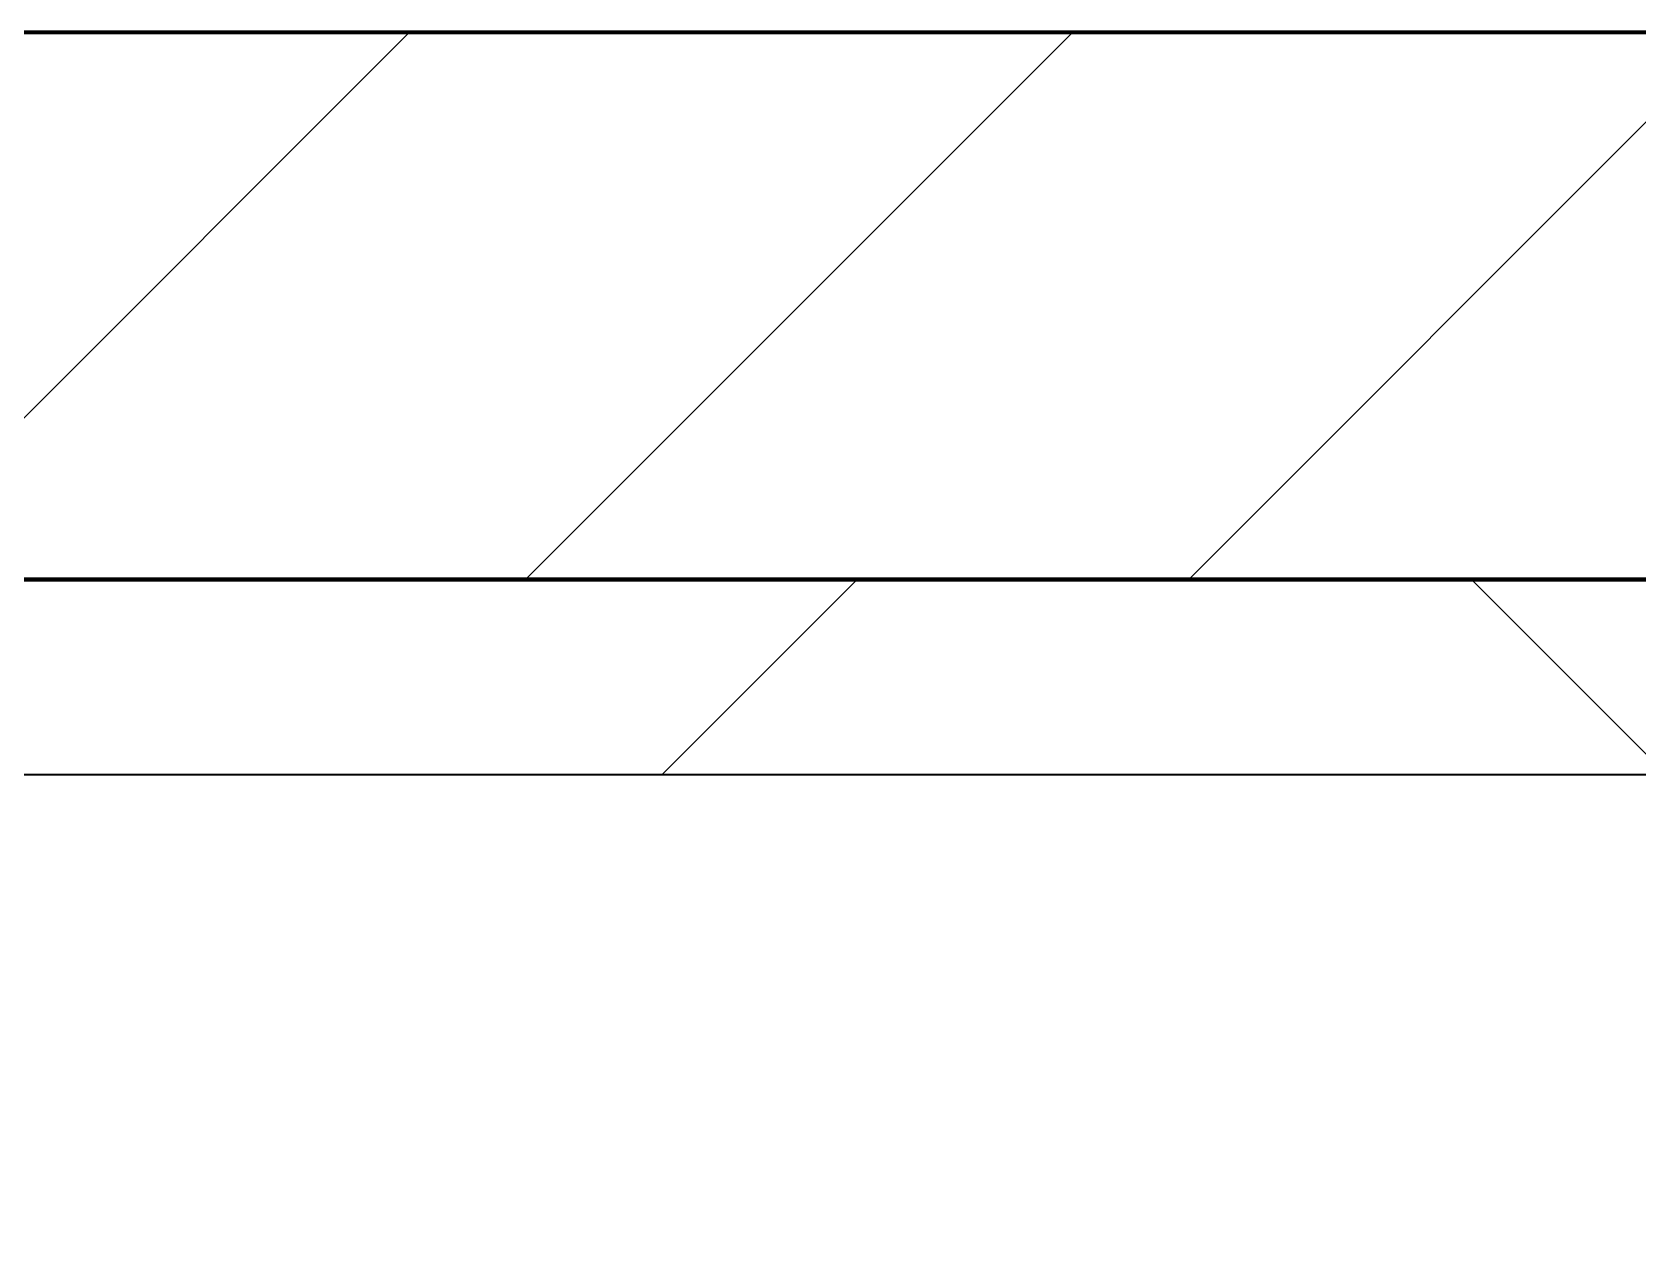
# Model space of a CAD drawing. Header units: millimetres. Extents: x -678720 to -601931, y -306 to 39239.
# Drawn here: x -648777.2 to -648366.2, y 8451.1 to 8759 of the extents above; entities that cross this region are included whole.
import ezdxf
from ezdxf.xclip import XClip

# ---------------------------------------------------------------- set-up
doc = ezdxf.new("R2010")
doc.units = ezdxf.units.MM
doc.header["$XCLIPFRAME"] = 0
for name, color, linetype, lineweight in [('A-GLAZ-CURT', 2, 'Continuous', 9), ('A-WALL', 5, 'Continuous', 35), ('A-WALL-FNSH', 2, 'Continuous', 35), ('A-WALL-PATT', 1, 'Continuous', 35)]:
    doc.layers.add(name, color=color, linetype=linetype, lineweight=lineweight)
doc.layers.add('A11_ALU.SOLID SHEET', color=2, linetype='Continuous')

# ---------------------------------------------------------------- blocks, each defined once
blk = doc.blocks.new('PPLS-PP19_Custom Tile Pattern - Custom Tile Pattern-V48-4234-01 ENLARGED MULTI-PURPOSE LEVEL - REFLECTED CEILING PLAN - SHEET 5')
at = {"layer": 'A-GLAZ-CURT'}
for p, q in [((-300, 0), (300, 0)), ((300, 0), (-300, 0)), ((230.06, 0), (300, 0)), ((-300, -50), (300, -50)), ((300, -50), (-300, -50))]:
    blk.add_line(p, q, dxfattribs=at)
for points, knots in [([(300, 0), (286.53, 0), (254.22, 0), (207.11, 0), (177.41, 0), (159.34, 0), (158.33, 0), (158.3, 0)], [-285.253232, -285.253232, -285.253232, -285.253232, -244.693688, -187.987675, -143.776725, -129.632772, -123.352749, -123.352749, -123.352749, -123.352749]), ([(171.51, 0), (176.48, 0), (193.23, 0), (201.73, 0), (208.81, 0), (213.9, 0), (241.96, 0), (266.73, 0), (281.71, 0), (291.71, 0), (296.52, 0), (297.86, 0), (298.09, 0)], [-7971.819559, -7971.819559, -7971.819559, -7971.819559, -7784.112253, -7606.717214, -7289.299508, -7042.621073, -6582.165592, -6068.460911, -5766.029927, -5566.724884, -5280.360606, -5199.253518, -5199.253518, -5199.253518, -5199.253518]), ([(300, 0), (288.22, 0), (262, 0), (230.43, 0), (219.94, 0), (219.02, 0)], [-12528.858583, -12528.858583, -12528.858583, -12528.858583, -11905.454923, -11162.864862, -10856.732305, -10856.732305, -10856.732305, -10856.732305]), ([(284.76, 0), (284.76, 0), (285.09, 0), (287.47, 0), (293.59, 0), (297.76, 0), (300, 0)], [-4110.630118, -4110.630118, -4110.630118, -4110.630118, -4053.389046, -3959.664717, -3862.421465, -3746.95702, -3746.95702, -3746.95702, -3746.95702]), ([(297.38, 0), (295.84, 0), (291.62, 0), (285.38, 0), (284.87, 0)], [-4803.172655, -4803.172655, -4803.172655, -4803.172655, -4358.271401, -4143.037883, -4143.037883, -4143.037883, -4143.037883])]:
    blk.add_open_spline(points, degree=3, knots=knots, dxfattribs=at)
blk = doc.blocks.new('PPLS-PP19_Custom Tile Pattern - Custom Tile Pattern-V49-4234-01 ENLARGED MULTI-PURPOSE LEVEL - REFLECTED CEILING PLAN - SHEET 5')
at = {"layer": 'A-GLAZ-CURT'}
for p, q in [((-300, 0), (300, 0)), ((300, 0), (-300, 0)), ((-293.07, 0), (-275.75, 0)), ((-275.75, 0), (-293.07, 0)), ((-222.32, 0), (-205, 0)), ((-205, 0), (-222.32, 0)), ((-300, -50), (300, -50)), ((300, -50), (-300, -50))]:
    blk.add_line(p, q, dxfattribs=at)
at = {"layer": 'A-GLAZ-CURT', "flags": 128}
for points in [[(-300, 0), (-291.56, 0), (-283.3, 0), (-275.2, 0), (-267.26, 0), (-259.45, 0), (-251.77, 0), (-244.2, 0), (-236.74, 0), (-229.36, 0), (-222.06, 0), (-214.83, 0), (-207.71, 0), (-200.76, 0), (-194.02, 0), (-187.54, 0), (-181.38, 0), (-175.58, 0), (-170.25, 0), (-165.64, 0), (-162.01, 0), (-159.53, 0), (-157.46, 0), (-154.52, 0), (-149.42, 0), (-141.84, 0), (-132.81, 0), (-126.08, 0)], [(-125.17, 0), (-128.55, 0), (-134.16, 0), (-140.03, 0), (-145.5, 0), (-150.63, 0), (-155.53, 0), (-160.27, 0), (-164.95, 0), (-169.65, 0), (-174.47, 0), (-179.49, 0), (-184.81, 0), (-190.44, 0), (-196.37, 0), (-202.58, 0), (-209.04, 0), (-215.73, 0), (-222.63, 0), (-229.72, 0), (-236.97, 0), (-244.39, 0), (-251.96, 0), (-259.67, 0), (-267.51, 0), (-275.48, 0), (-283.55, 0), (-291.73, 0), (-300, 0)]]:
    blk.add_lwpolyline(points, dxfattribs=at)
at = {"layer": 'A-GLAZ-CURT'}
for points, knots in [([(-300, 0), (-284.65, 0), (-236.57, 0), (-195.4, 0), (-169.94, 0), (-166.92, 0)], [-5323.127839, -5323.127839, -5323.127839, -5323.127839, -4502.809032, -2700.551212, -2451.719167, -2451.719167, -2451.719167, -2451.719167]), ([(-167.37, 0), (-181.88, 0), (-217.06, 0), (-262.56, 0), (-294.48, 0), (-300, 0)], [-16248.745155, -16248.745155, -16248.745155, -16248.745155, -15131.813646, -13729.592194, -13439.944408, -13439.944408, -13439.944408, -13439.944408]), ([(-166.95, 0), (-168.65, 0), (-175.67, 0), (-185.59, 0), (-209.77, 0), (-232.01, 0), (-255.22, 0), (-262.59, 0), (-264.9, 0), (-265.4, 0)], [-2117.690943, -2117.690943, -2117.690943, -2117.690943, -2029.680487, -1755.085331, -1400.429864, -858.079193, -543.655514, -208.940337, 0, 0, 0, 0]), ([(-258.6, 0), (-257.91, 0), (-254.26, 0), (-241.25, 0), (-225.99, 0), (-213.1, 0), (-200.2, 0), (-185.91, 0), (-174.72, 0), (-166.94, 0)], [-5722.54675, -5722.54675, -5722.54675, -5722.54675, -5657.471696, -5413.335975, -5017.494783, -4832.723979, -4666.091899, -4349.945572, -4007.574656, -4007.574656, -4007.574656, -4007.574656]), ([(-133.82, 0), (-135.51, 0), (-137.8, 0), (-149.31, 0), (-162.01, 0), (-177.91, 0), (-199.46, 0), (-216.65, 0), (-231.26, 0), (-233.46, 0), (-234, 0)], [-2731.647847, -2731.647847, -2731.647847, -2731.647847, -2418.507304, -2308.929706, -2113.765672, -1763.376603, -1422.553702, -978.033455, -846.069444, -682.911962, -682.911962, -682.911962, -682.911962]), ([(-233.49, 0), (-233.44, 0), (-232.38, 0), (-230.74, 0), (-225.3, 0), (-223.63, 0)], [-455.274641, -455.274641, -455.274641, -455.274641, -440.605512, -119.536984, 0, 0, 0, 0]), ([(-223.63, 0), (-219.39, 0), (-206.17, 0), (-188.58, 0), (-169.02, 0), (-152.12, 0), (-136.84, 0), (-127.33, 0), (-124.19, 0), (-123.43, 0), (-123.28, 0)], [-5463.295695, -5463.295695, -5463.295695, -5463.295695, -5161.076232, -4739.070012, -4465.409639, -4149.119819, -3839.893365, -3647.167523, -3488.92562, -3439.852845, -3439.852845, -3439.852845, -3439.852845]), ([(-101.94, 0), (-111.77, 0), (-132.06, 0), (-155.56, 0), (-166.92, 0)], [-18185.849118, -18185.849118, -18185.849118, -18185.849118, -17136.203329, -16260.302583, -16260.302583, -16260.302583, -16260.302583]), ([(-137.88, 0), (-140.56, 0), (-147.66, 0), (-147.69, 0), (-157.53, 0), (-164.33, 0), (-166.51, 0)], [-3187.727384, -3187.727384, -3187.727384, -3187.727384, -2919.378265, -2477.344047, -2237.412286, -2125.15159, -2125.15159, -2125.15159, -2125.15159]), ([(-166.48, 0), (-149.06, 0), (-128.1, 0), (-112.37, 0), (-104.29, 0), (-101.31, 0)], [-2439.766926, -2439.766926, -2439.766926, -2439.766926, -1002.059161, -460.363443, -221.796993, -221.796993, -221.796993, -221.796993]), ([(-152.35, 0), (-151.03, 0), (-147.71, 0), (-143.57, 0), (-138.62, 0)], [-3494.978217, -3494.978217, -3494.978217, -3494.978217, -3371.022232, -3227.460399, -3227.460399, -3227.460399, -3227.460399]), ([(-118.78, 0), (-121.86, 0), (-126.28, 0), (-136.96, 0), (-147.46, 0), (-150.03, 0), (-150.57, 0)], [-5938.474035, -5938.474035, -5938.474035, -5938.474035, -5700.061948, -5508.838257, -5298.784692, -5196.16478, -5196.16478, -5196.16478, -5196.16478]), ([(-150.34, 0), (-150.07, 0), (-147.75, 0), (-142.6, 0), (-127.26, 0), (-107.3, 0), (-90.42, 0), (-75.26, 0), (-68.41, 0), (-65.12, 0), (-63.63, 0)], [-4948.728362, -4948.728362, -4948.728362, -4948.728362, -4883.323924, -4440.880425, -4054.690705, -3793.097032, -3402.597032, -3144.956779, -3050.982048, -2969.237017, -2969.237017, -2969.237017, -2969.237017]), ([(-35.08, 0), (-40.53, 0), (-54.49, 0), (-78.2, 0), (-110.94, 0), (-130.52, 0), (-147.74, 0), (-149.07, 0)], [-8473.93831, -8473.93831, -8473.93831, -8473.93831, -8073.216054, -7508.296369, -7004.680444, -6449.282163, -6277.220794, -6277.220794, -6277.220794, -6277.220794]), ([(-148.23, 0), (-146.94, 0), (-140.15, 0), (-137.28, 0), (-133.93, 0), (-128.78, 0), (-126.5, 0)], [-6162.058746, -6162.058746, -6162.058746, -6162.058746, -6017.569127, -5560.701257, -5364.112219, -5231.017328, -5231.017328, -5231.017328, -5231.017328]), ([(-101, 0), (-101.44, 0), (-109.71, 0), (-122.65, 0), (-139.03, 0), (-146.11, 0), (-146.95, 0)], [-1398.375252, -1398.375252, -1398.375252, -1398.375252, -1374.161226, -945.742622, -741.901385, -489.130243, -489.130243, -489.130243, -489.130243]), ([(-146.69, 0), (-146.59, 0), (-145.49, 0), (-135.69, 0), (-128.29, 0), (-125.15, 0)], [-420.34245, -420.34245, -420.34245, -420.34245, -406.956646, -290.263673, 0, 0, 0, 0]), ([(-127.41, 0), (-131.63, 0), (-133.16, 0), (-134.09, 0), (-134.15, 0)], [-8540.990293, -8540.990293, -8540.990293, -8540.990293, -8266.114998, -8246.473386, -8246.473386, -8246.473386, -8246.473386]), ([(-134.15, 0), (-133.32, 0), (-130.31, 0), (-117.33, 0), (-92.04, 0), (-74.02, 0), (-62.74, 0), (-60.36, 0), (-59.97, 0)], [-7657.439573, -7657.439573, -7657.439573, -7657.439573, -7293.749979, -6839.55839, -6236.997189, -5713.340575, -5140.470607, -5006.787413, -5006.787413, -5006.787413, -5006.787413]), ([(-120.13, 0), (-120.14, 0), (-120.24, 0), (-121.3, 0), (-129.25, 0), (-133.82, 0)], [-2933.992132, -2933.992132, -2933.992132, -2933.992132, -2920.575025, -2840.280255, -2731.647847, -2731.647847, -2731.647847, -2731.647847]), ([(-113.43, 0), (-113.44, 0), (-113.96, 0), (-119.73, 0), (-125.43, 0), (-127.03, 0), (-127.41, 0)], [-328.499627, -328.499627, -328.499627, -328.499627, -282.672656, -98.539552, -24.539552, 0, 0, 0, 0]), ([(-126.5, 0), (-122.44, 0), (-108.71, 0), (-86.68, 0), (-63.44, 0), (-54.4, 0), (-48.53, 0), (-30.79, 0), (-18.03, 0), (8.61, 0), (15.02, 0), (22.91, 0), (31, 0), (39.04, 0), (51.19, 0), (58.74, 0), (61.34, 0), (61.45, 0)], [-5231.017328, -5231.017328, -5231.017328, -5231.017328, -4994.692869, -4542.524482, -4008.285538, -3689.699207, -3546.54457, -3315.260113, -2864.387349, -2439.246196, -2084.094819, -1956.422387, -1818.904206, -1645.594513, -1443.202566, -1228.752106, -1120.932285, -1120.932285, -1120.932285, -1120.932285]), ([(-125.15, 0), (-124.93, 0), (-121.96, 0), (-113.01, 0), (-98.9, 0), (-85.29, 0), (-71.67, 0), (-65.93, 0), (-65.07, 0)], [-3362.7396, -3362.7396, -3362.7396, -3362.7396, -3342.215224, -3074.362186, -2902.289527, -2605.247022, -2322.099534, -2241.8264, -2241.8264, -2241.8264, -2241.8264]), ([(-122.08, 0), (-122.01, 0), (-121.69, 0), (-121.2, 0), (-120.88, 0)], [-3136.336417, -3136.336417, -3136.336417, -3136.336417, -3110.304437, -3035.164275, -3035.164275, -3035.164275, -3035.164275]), ([(-36.33, 0), (-36.43, 0), (-37.27, 0), (-45.02, 0), (-46.13, 0), (-60.59, 0), (-81.23, 0), (-99.51, 0), (-114.02, 0), (-117.28, 0), (-118.78, 0)], [-1855.773136, -1855.773136, -1855.773136, -1855.773136, -1810.870157, -1672.078046, -1405.135169, -1060.00838, -740.068933, -229.489605, -116.330425, 0, 0, 0, 0]), ([(-117.74, 0), (-117.19, 0), (-114.78, 0), (-113.43, 0), (-113.43, 0)], [-821.249067, -821.249067, -821.249067, -821.249067, -394.672656, -330.879064, -330.879064, -330.879064, -330.879064]), ([(-36.62, 0), (-36.62, 0), (-40.35, 0), (-44.32, 0), (-58.97, 0), (-85.2, 0), (-107.61, 0), (-116.56, 0), (-117.56, 0)], [-4069.478503, -4069.478503, -4069.478503, -4069.478503, -3858.647035, -3538.256648, -2842.901703, -2193.204658, -1433.981041, -985.49888, -985.49888, -985.49888, -985.49888]), ([(-115.82, 0), (-114.96, 0), (-111.39, 0), (-104.99, 0), (-102.13, 0)], [-5724.064692, -5724.064692, -5724.064692, -5724.064692, -5430.283136, -5236.91025, -5236.91025, -5236.91025, -5236.91025]), ([(9.32, 0), (9.08, 0), (7.65, 0), (2.57, 0), (-12.23, 0), (-25.64, 0), (-40, 0), (-56.24, 0), (-75.59, 0), (-94, 0), (-112.01, 0), (-114.94, 0), (-115.63, 0)], [-2922.926651, -2922.926651, -2922.926651, -2922.926651, -2882.788014, -2720.818881, -2518.50168, -2125.455881, -1792.521578, -1466.981642, -1208.454564, -789.402658, -501.969187, -243.577221, -243.577221, -243.577221, -243.577221]), ([(-101.06, 0), (-99.39, 0), (-92.73, 0), (-71.33, 0), (-50.84, 0), (-35.84, 0), (-35.09, 0)], [-5213.151351, -5213.151351, -5213.151351, -5213.151351, -5103.229623, -4799.173296, -4065.652676, -4026.780166, -4026.780166, -4026.780166, -4026.780166]), ([(-72.93, 0), (-75.51, 0), (-83.96, 0), (-94.35, 0), (-101, 0)], [-19442.345229, -19442.345229, -19442.345229, -19442.345229, -18935.241197, -18219.394765, -18219.394765, -18219.394765, -18219.394765]), ([(-91.46, 0), (-90.09, 0), (-84.7, 0), (-77.43, 0), (-72.73, 0), (-72.64, 0), (-72.64, 0)], [-19832.387487, -19832.387487, -19832.387487, -19832.387487, -19753.885894, -19541.04734, -19478.625389, -19471.062469, -19471.062469, -19471.062469, -19471.062469]), ([(-63.96, 0), (-64.13, 0), (-72.5, 0), (-80.63, 0), (-86.16, 0)], [-2171.769325, -2171.769325, -2171.769325, -2171.769325, -2007.031671, -1681.3698, -1681.3698, -1681.3698, -1681.3698]), ([(-35.09, 0), (-38.05, 0), (-45.77, 0), (-56.37, 0), (-71.66, 0), (-77.83, 0), (-82.66, 0), (-83.28, 0), (-83.28, 0)], [-2572.295449, -2572.295449, -2572.295449, -2572.295449, -2413.671296, -2161.752162, -2006.592567, -1646.621388, -1424.436217, -1393.971743, -1393.971743, -1393.971743, -1393.971743]), ([(-83.28, 0), (-83.28, 0), (-82.91, 0), (-76.14, 0), (-62.97, 0), (-48.14, 0), (-38.19, 0), (-35.5, 0), (-35.07, 0)], [-1393.4169, -1393.4169, -1393.4169, -1393.4169, -1353.722004, -1274.333717, -1073.56893, -651.549973, -296.515819, -227.567946, -227.567946, -227.567946, -227.567946]), ([(-66.39, 0), (-66.39, 0), (-63.63, 0), (-53.63, 0), (-34.42, 0), (-29.82, 0), (-29.19, 0)], [-2493.31794, -2493.31794, -2493.31794, -2493.31794, -2315.303971, -1809.437387, -963.711516, -666.19313, -666.19313, -666.19313, -666.19313]), ([(-35.1, 0), (-40.86, 0), (-53.83, 0), (-65.77, 0), (-66.37, 0), (-66.38, 0)], [-3309.472965, -3309.472965, -3309.472965, -3309.472965, -2981.410125, -2542.574734, -2498.224237, -2498.224237, -2498.224237, -2498.224237]), ([(-63.63, 0), (-61.49, 0), (-57.39, 0), (-54.49, 0), (-45.2, 0), (-40.79, 0), (-40.46, 0), (-40.44, 0)], [-2969.237017, -2969.237017, -2969.237017, -2969.237017, -2851.217951, -2734.127174, -2474.780881, -2410.990208, -2350.645972, -2350.645972, -2350.645972, -2350.645972]), ([(-58.83, 0), (-58.37, 0), (-57.29, 0), (-54.23, 0), (-46.33, 0), (-42.62, 0), (-41.76, 0)], [-4859.52896, -4859.52896, -4859.52896, -4859.52896, -4680.891996, -4469.85053, -4321.566175, -4270.495146, -4270.495146, -4270.495146, -4270.495146]), ([(-51.83, 0), (-51.83, 0), (-51.78, 0), (-47.4, 0), (-46.01, 0), (-40.22, 0), (-36.78, 0)], [-632.814994, -632.814994, -632.814994, -632.814994, -627.965721, -508.377888, -260.442412, 0, 0, 0, 0]), ([(-35.06, 0), (-38.44, 0), (-45.27, 0), (-51.43, 0), (-51.79, 0)], [-1013.910939, -1013.910939, -1013.910939, -1013.910939, -819.71621, -644.910881, -644.910881, -644.910881, -644.910881]), ([(-41.76, 0), (-39.9, 0), (-37.72, 0), (-36.92, 0), (-36.77, 0)], [-4270.495146, -4270.495146, -4270.495146, -4270.495146, -4161.040818, -4106.245333, -4106.245333, -4106.245333, -4106.245333]), ([(-36.78, 0), (-32.43, 0), (-19.22, 0), (3.14, 0), (21.37, 0), (29.77, 0)], [-6191.144455, -6191.144455, -6191.144455, -6191.144455, -5862.463379, -5340.621928, -4901.322694, -4901.322694, -4901.322694, -4901.322694]), ([(30.82, 0), (29.27, 0), (20.14, 0), (3.54, 0), (-16.17, 0), (-33.53, 0), (-35.52, 0)], [-10462.034656, -10462.034656, -10462.034656, -10462.034656, -10363.088938, -9884.23066, -9424.652049, -9206.738593, -9206.738593, -9206.738593, -9206.738593]), ([(-34.88, 0), (-34.77, 0), (-33.14, 0), (-28.88, 0), (-26.95, 0), (-26.54, 0)], [-9067.096702, -9067.096702, -9067.096702, -9067.096702, -9057.163041, -8919.836787, -8834.607043, -8834.607043, -8834.607043, -8834.607043]), ([(-34.82, 0), (-33.99, 0), (-32.57, 0), (-29.94, 0), (-28.57, 0)], [-214.457191, -214.457191, -214.457191, -214.457191, -83.513472, 0, 0, 0, 0]), ([(-34.63, 0), (-26.29, 0), (-11.99, 0), (4.23, 0), (9.64, 0), (10.14, 0), (10.18, 0)], [-4019.024145, -4019.024145, -4019.024145, -4019.024145, -3589.737505, -3285.047089, -3066.359526, -3044.715262, -3044.715262, -3044.715262, -3044.715262]), ([(-26.75, 0), (-27.82, 0), (-30.83, 0), (-33.96, 0), (-34.59, 0)], [-8718.362214, -8718.362214, -8718.362214, -8718.362214, -8532.293389, -8485.872555, -8485.872555, -8485.872555, -8485.872555]), ([(76.63, 0), (74.8, 0), (67.65, 0), (53.52, 0), (37, 0), (24.07, 0), (12.82, 0), (-2.9, 0), (-20.62, 0), (-29.57, 0), (-34, 0), (-34.13, 0)], [-3095.572228, -3095.572228, -3095.572228, -3095.572228, -2950.589685, -2634.532728, -2313.748533, -2106.613311, -1925.670641, -1617.263037, -1290.787923, -1039.307308, -1031.857409, -1031.857409, -1031.857409, -1031.857409]), ([(30.83, 0), (25.74, 0), (11.87, 0), (-10.25, 0), (-26.66, 0), (-33.97, 0)], [-4490.6088, -4490.6088, -4490.6088, -4490.6088, -4222.080604, -3745.412743, -3330.96565, -3330.96565, -3330.96565, -3330.96565]), ([(-33.34, 0), (-33.34, 0), (-32.93, 0), (-31.16, 0), (-30.52, 0)], [-2415.024266, -2415.024266, -2415.024266, -2415.024266, -2357.633367, -2323.618664, -2323.618664, -2323.618664, -2323.618664]), ([(30.82, 0), (29.1, 0), (20.22, 0), (2.64, 0), (-17.84, 0), (-30.57, 0), (-31.82, 0), (-32, 0)], [-3872.697774, -3872.697774, -3872.697774, -3872.697774, -3766.694881, -3333.063701, -2994.501669, -2698.150104, -2614.070998, -2614.070998, -2614.070998, -2614.070998]), ([(-30.76, 0), (-30.73, 0), (-29.99, 0), (-23.47, 0), (-15.75, 0), (-15.19, 0)], [-54176.191683, -54176.191683, -54176.191683, -54176.191683, -54157.274271, -53749.15266, -53717.791567, -53717.791567, -53717.791567, -53717.791567]), ([(-30.52, 0), (-27.11, 0), (-17.83, 0), (5.99, 0), (22.06, 0), (37.44, 0), (45.92, 0), (57.76, 0), (64.47, 0), (72.74, 0), (75.22, 0), (76.03, 0), (76.21, 0)], [-2323.618664, -2323.618664, -2323.618664, -2323.618664, -2142.497158, -1716.209403, -1206.526904, -1089.329421, -901.315459, -753.071572, -495.328968, -421.953223, -334.951786, -290.452333, -290.452333, -290.452333, -290.452333]), ([(-13, 0), (-14.35, 0), (-17.68, 0), (-25.97, 0), (-29.52, 0), (-30.21, 0)], [-55207.591944, -55207.591944, -55207.591944, -55207.591944, -54789.006179, -54461.685999, -54290.791712, -54290.791712, -54290.791712, -54290.791712]), ([(8.33, 0), (8.19, 0), (7.18, 0), (0.32, 0), (-13.89, 0), (-24.92, 0), (-29.03, 0)], [-3574.286521, -3574.286521, -3574.286521, -3574.286521, -3526.962355, -3285.499107, -2903.012179, -2680.714891, -2680.714891, -2680.714891, -2680.714891]), ([(-28.98, 0), (-28.66, 0), (-27.39, 0), (-24.45, 0), (-22.56, 0)], [-166.548282, -166.548282, -166.548282, -166.548282, -102.06493, 0, 0, 0, 0]), ([(-28.57, 0), (-26.93, 0), (-20.29, 0), (-11.45, 0), (2.08, 0), (13.15, 0), (21.24, 0), (24.62, 0), (24.72, 0), (24.72, 0)], [-5361.429781, -5361.429781, -5361.429781, -5361.429781, -5261.36855, -5050.479954, -4785.90057, -4596.498881, -4445.288762, -4384.376941, -4376.041937, -4376.041937, -4376.041937, -4376.041937]), ([(-22.56, 0), (-20.27, 0), (-17.03, 0), (-11.36, 0), (-7.66, 0), (-6.6, 0), (-6.44, 0)], [-56468.192263, -56468.192263, -56468.192263, -56468.192263, -56344.022017, -56303.229861, -56166.290093, -56124.392176, -56124.392176, -56124.392176, -56124.392176]), ([(-15.19, 0), (-13.07, 0), (7.48, 0), (42.82, 0), (74.53, 0), (92.8, 0), (96.76, 0)], [-461.142613, -461.142613, -461.142613, -461.142613, -429.606584, -390.253598, -346.313304, -334.093534, -334.093534, -334.093534, -334.093534]), ([(-6.54, 0), (-6.73, 0), (-7.2, 0), (-7.6, 0), (-7.79, 0)], [-56009.792147, -56009.792147, -56009.792147, -56009.792147, -55949.290093, -55895.192118, -55895.192118, -55895.192118, -55895.192118]), ([(-2.63, 0), (-2.47, 0), (-1.22, 0), (4.92, 0), (15.97, 0), (22.54, 0), (24.49, 0)], [-226.825321, -226.825321, -226.825321, -226.825321, -220.269177, -206.416616, -198.214427, -187.717507, -187.717507, -187.717507, -187.717507]), ([(103.09, 0), (101.08, 0), (86.31, 0), (63.34, 0), (35.84, 0), (12, 0), (3.08, 0), (-1.67, 0), (-2.25, 0)], [-375.435014, -375.435014, -375.435014, -375.435014, -369.147452, -330.153101, -307.516438, -285.83788, -246.234814, -234.646884, -234.646884, -234.646884, -234.646884]), ([(24.69, 0), (24.54, 0), (20.99, 0), (15.48, 0), (10.8, 0), (9.63, 0)], [-4368.572414, -4368.572414, -4368.572414, -4368.572414, -4306.476363, -4080.000647, -3772.857994, -3772.857994, -3772.857994, -3772.857994]), ([(18.16, 0), (19.15, 0), (24.25, 0), (25.66, 0), (26.12, 0)], [-5700.113719, -5700.113719, -5700.113719, -5700.113719, -5554.232259, -5302.431367, -5302.431367, -5302.431367, -5302.431367]), ([(96.03, 0), (95.83, 0), (90.89, 0), (85.59, 0), (74.4, 0), (62.26, 0), (51.85, 0), (43.81, 0), (29.53, 0), (20.67, 0), (18.85, 0), (18.16, 0)], [-7548.167004, -7548.167004, -7548.167004, -7548.167004, -7531.75727, -7135.649961, -6924.452779, -6738.82075, -6548.303034, -6314.283804, -6135.05769, -5972.647715, -5832.674503, -5832.674503, -5832.674503, -5832.674503]), ([(27.44, 0), (27.9, 0), (29.54, 0), (38.07, 0), (53.39, 0), (71.67, 0), (84.83, 0), (86.01, 0), (92.51, 0), (94.33, 0)], [-5037.309798, -5037.309798, -5037.309798, -5037.309798, -4887.603822, -4705.298446, -4353.683244, -3960.84581, -3759.045785, -3336.541051, -2783.776468, -2783.776468, -2783.776468, -2783.776468]), ([(53.18, 0), (53.06, 0), (52.22, 0), (44.99, 0), (36.46, 0), (30.82, 0)], [-622.740158, -622.740158, -622.740158, -622.740158, -566.066452, -360.610861, 0, 0, 0, 0]), ([(30.83, 0), (36.76, 0), (51.93, 0), (70.92, 0), (82.12, 0), (83.66, 0)], [-4882.858766, -4882.858766, -4882.858766, -4882.858766, -4573.028122, -4094.177415, -3869.465285, -3869.465285, -3869.465285, -3869.465285]), ([(70.61, 0), (66.16, 0), (55.8, 0), (41.57, 0), (34.49, 0), (30.84, 0)], [-4647.237329, -4647.237329, -4647.237329, -4647.237329, -4326.416877, -4098.545751, -3873.004333, -3873.004333, -3873.004333, -3873.004333]), ([(31.1, 0), (31.78, 0), (35.8, 0), (48.37, 0), (71.92, 0), (100.57, 0), (116.36, 0), (128.63, 0), (128.95, 0)], [-139.789633, -139.789633, -139.789633, -139.789633, -135.792042, -118.513713, -97.899267, -63.759246, -39.050993, -35.895543, -35.895543, -35.895543, -35.895543]), ([(136.44, 0), (121.66, 0), (86.93, 0), (51.16, 0), (31.18, 0)], [-106.750556, -106.750556, -106.750556, -106.750556, -59.610984, 0, 0, 0, 0]), ([(168.37, 0), (167.68, 0), (162.47, 0), (147.02, 0), (109.77, 0), (76.86, 0), (57.82, 0), (46.51, 0), (41.18, 0), (36.02, 0), (35.54, 0), (35.54, 0)], [-543.375029, -543.375029, -543.375029, -543.375029, -530.793311, -458.593899, -401.860199, -357.622665, -341.267687, -334.000314, -326.15566, -319.318397, -317.489778, -317.489778, -317.489778, -317.489778]), ([(36.29, 0), (37.77, 0), (48.82, 0), (64.79, 0), (83.02, 0), (94.41, 0), (96.49, 0)], [-314.598523, -314.598523, -314.598523, -314.598523, -305.899624, -287.17622, -249.500363, -240.79965, -240.79965, -240.79965, -240.79965]), ([(61.47, 0), (61.47, 0), (61.21, 0), (54.61, 0), (53.71, 0), (53.56, 0)], [-1113.311073, -1113.311073, -1113.311073, -1113.311073, -1096.402191, -891.204116, -747.28819, -747.28819, -747.28819, -747.28819]), ([(76.22, 0), (75.58, 0), (73.64, 0), (71.05, 0), (70.61, 0)], [-193.634889, -193.634889, -193.634889, -193.634889, -31.537676, 0, 0, 0, 0]), ([(94.4, 0), (94.4, 0), (94.6, 0), (95.82, 0), (96.7, 0)], [-2348.345796, -2348.345796, -2348.345796, -2348.345796, -2310.419338, -2253.533331, -2253.533331, -2253.533331, -2253.533331])]:
    blk.add_open_spline(points, degree=3, knots=knots, dxfattribs=at)
for points in [[(-166.03, 0), (-162.47, 0), (-158.63, 0), (-157.22, 0)], [(-101.05, 0), (-98.34, 0), (-95.21, 0), (-91.46, 0)], [(-86.16, 0), (-90.92, 0), (-95.76, 0), (-100.85, 0)], [(-39.84, 0), (-39.08, 0), (-38.11, 0), (-37.36, 0)], [(-29.03, 0), (-31.02, 0), (-33.01, 0), (-35.02, 0)], [(24.49, 0), (25.23, 0), (25.72, 0), (26.04, 0)], [(27.89, 0), (28.63, 0), (29.59, 0), (30.81, 0)], [(80.35, 0), (79.57, 0), (78.27, 0), (76.63, 0)], [(84.06, 0), (83.48, 0), (82.41, 0), (81.72, 0)]]:
    blk.add_open_spline(points, degree=3, dxfattribs=at)
blk = doc.blocks.new('*U321')
at = {"layer": 'A-GLAZ-CURT', "rotation": 180}
for name, p in [('PPLS-PP19_Custom Tile Pattern - Custom Tile Pattern-V49-4234-01 ENLARGED MULTI-PURPOSE LEVEL - REFLECTED CEILING PLAN - SHEET 5', (-15665, -710)), ('PPLS-PP19_Custom Tile Pattern - Custom Tile Pattern-V48-4234-01 ENLARGED MULTI-PURPOSE LEVEL - REFLECTED CEILING PLAN - SHEET 5', (-15065, -710))]:
    blk.add_blockref(name, p, dxfattribs=at)
blk = doc.blocks.new('*U743')
blk.add_lwpolyline([(21173.36, -580), (28210, -580), (28210, -6849.96), (45954.15, -6849.96), (45954.15, 600), (82995.06, 600), (83086.47, 650), (90052, 650), (90392, 990), (103159.16, 990), (103159.16, 4990), (21173.36, 4990), (21173.36, 3485.45), (21203.36, 3485.45), (21203.36, 925.54), (21173.36, 925.54), (21173.36, -580)])

msp = doc.modelspace()

# ---------------------------------------------------------------- block references
at = {"layer": 'A11_ALU.SOLID SHEET'}
ref = msp.add_blockref('*U743', (-744682.37, 3579.02), dxfattribs=at)
XClip(ref).set_block_clipping_path([(69798.6834257276, -3885.5002684942), (120965.0023936313, 33679.9972602262)])

# ---------------------------------------------------------------- next in the draw order: hatches: boundary and pattern name
at = {"layer": 'A-WALL-PATT', "lineweight": 9}
h = msp.add_hatch(dxfattribs=at)
h.set_pattern_fill('FP_2', color=256, style=0, pattern_type=2)
h.set_pattern_definition([(45, (0, 0), (-84.852814, 84.852814), [])])
h.paths.add_polyline_path([(-645614.94, 8619.02), (-644025.62, 8619.02), (-644076.02, 8641.53), (-644079.79, 8639.36), (-644084.96, 8639.36), (-644091.03, 8644.02), (-644092.03, 8648.69), (-644157.37, 8677.88), (-644139.02, 8718.97), (-643915.31, 8619.02), (-632557.37, 8619.02), (-632557.37, 8759.02), (-674883.69, 8759.02), (-674883.69, 8619.02), (-672825.62, 8619.02), (-672876.02, 8641.53), (-672879.79, 8639.36), (-672884.96, 8639.36), (-672891.03, 8644.02), (-672892.03, 8648.69), (-672957.37, 8677.88), (-672939.02, 8718.97), (-672715.31, 8619.02), (-669225.62, 8619.02), (-669276.02, 8641.53), (-669279.79, 8639.36), (-669284.96, 8639.36), (-669291.03, 8644.02), (-669292.03, 8648.69), (-669357.37, 8677.88), (-669339.02, 8718.97), (-669115.31, 8619.02), (-665625.62, 8619.02), (-665676.02, 8641.53), (-665679.79, 8639.36), (-665684.96, 8639.36), (-665691.03, 8644.02), (-665692.03, 8648.69), (-665757.37, 8677.88), (-665739.02, 8718.97), (-665515.31, 8619.02), (-662025.62, 8619.02), (-662076.02, 8641.53), (-662079.79, 8639.36), (-662084.96, 8639.36), (-662091.03, 8644.02), (-662092.03, 8648.69), (-662157.37, 8677.88), (-662139.02, 8718.97), (-661915.31, 8619.02), (-658425.62, 8619.02), (-658476.02, 8641.53), (-658479.79, 8639.36), (-658484.96, 8639.36), (-658491.03, 8644.02), (-658492.03, 8648.69), (-658557.37, 8677.88), (-658539.02, 8718.97), (-658315.31, 8619.02), (-654825.62, 8619.02), (-654876.02, 8641.53), (-654879.79, 8639.36), (-654884.96, 8639.36), (-654891.03, 8644.02), (-654892.03, 8648.69), (-654957.37, 8677.88), (-654939.02, 8718.97), (-654715.31, 8619.02), (-651225.62, 8619.02), (-651276.02, 8641.53), (-651279.79, 8639.36), (-651284.96, 8639.36), (-651291.03, 8644.02), (-651292.03, 8648.69), (-651357.37, 8677.88), (-651339.02, 8718.97), (-651115.31, 8619.02), (-647625.62, 8619.02), (-647676.02, 8641.53), (-647679.79, 8639.36), (-647684.96, 8639.36), (-647691.03, 8644.02), (-647692.03, 8648.69), (-647757.37, 8677.88), (-647739.02, 8718.97), (-647515.31, 8619.02), (-645746.78, 8619.02)])
h = msp.add_hatch(dxfattribs=at)
h.set_pattern_fill('FP_3', color=256, style=0, pattern_type=2)
h.set_pattern_definition([(45, (0, 0), (-212.13203, 212.13203), []), (135, (0, 0), (-212.13203, -212.13203), [])])
h.paths.add_polyline_path([(-637582.37, 8569.02), (-637582.37, 8619.02), (-643915.31, 8619.02), (-643803.39, 8569.02), (-641132.34, 8569.02)])
h.paths.add_polyline_path([(-659985.63, 8569.02), (-658313.71, 8569.02), (-658425.62, 8619.02), (-661915.31, 8619.02), (-661803.39, 8569.02), (-660051.55, 8569.02)])
h.paths.add_polyline_path([(-653657.25, 8569.02), (-651113.71, 8569.02), (-651225.62, 8619.02), (-654715.31, 8619.02), (-654603.39, 8569.02), (-653782.37, 8569.02)])
h.paths.add_polyline_path([(-643913.71, 8569.02), (-644025.62, 8619.02), (-647515.31, 8619.02), (-647403.39, 8569.02), (-643966.93, 8569.02)])
h.paths.add_polyline_path([(-658203.39, 8569.02), (-654713.71, 8569.02), (-654825.62, 8619.02), (-658315.31, 8619.02), (-658205.78, 8570.08)])
h.paths.add_polyline_path([(-662292.85, 8569.02), (-661913.71, 8569.02), (-662025.62, 8619.02), (-665515.31, 8619.02), (-665403.39, 8569.02), (-662358.77, 8569.02)])
h.paths.add_polyline_path([(-647513.71, 8569.02), (-647625.62, 8619.02), (-651115.31, 8619.02), (-651003.39, 8569.02), (-647526.64, 8569.02)])
h.paths.add_polyline_path([(-666973.22, 8569.02), (-665513.71, 8569.02), (-665625.62, 8619.02), (-669115.31, 8619.02), (-669003.39, 8569.02), (-667105.06, 8569.02)])
h.paths.add_polyline_path([(-670928.45, 8569.02), (-669113.71, 8569.02), (-669225.62, 8619.02), (-672715.31, 8619.02), (-672603.39, 8569.02), (-670994.37, 8569.02)])
h.paths.add_polyline_path([(-672906.07, 8569.02), (-672713.71, 8569.02), (-672825.62, 8619.02), (-674883.69, 8619.02), (-674883.69, 8569.02), (-672957.37, 8569.02)])

# ---------------------------------------------------------------- next in the draw order: linework, layer by layer
at = {"layer": 'A-WALL', "color": 7, "lineweight": 70}
for p, q in [((-650182.37, 8759.02), (-647782.37, 8759.02)), ((-647782.37, 8619.02), (-650182.37, 8619.02)), ((-650182.37, 8619.02), (-647782.37, 8619.02))]:
    msp.add_line(p, q, dxfattribs=at)
at = {"layer": 'A-WALL-FNSH', "color": 250}
msp.add_line((-647782.37, 8569.02), (-650182.37, 8569.02), dxfattribs=at)

# ---------------------------------------------------------------- next in the draw order: block references
msp.add_blockref('*U321', (-633017.37, 9279.02))

doc.saveas('drawing.dxf')
